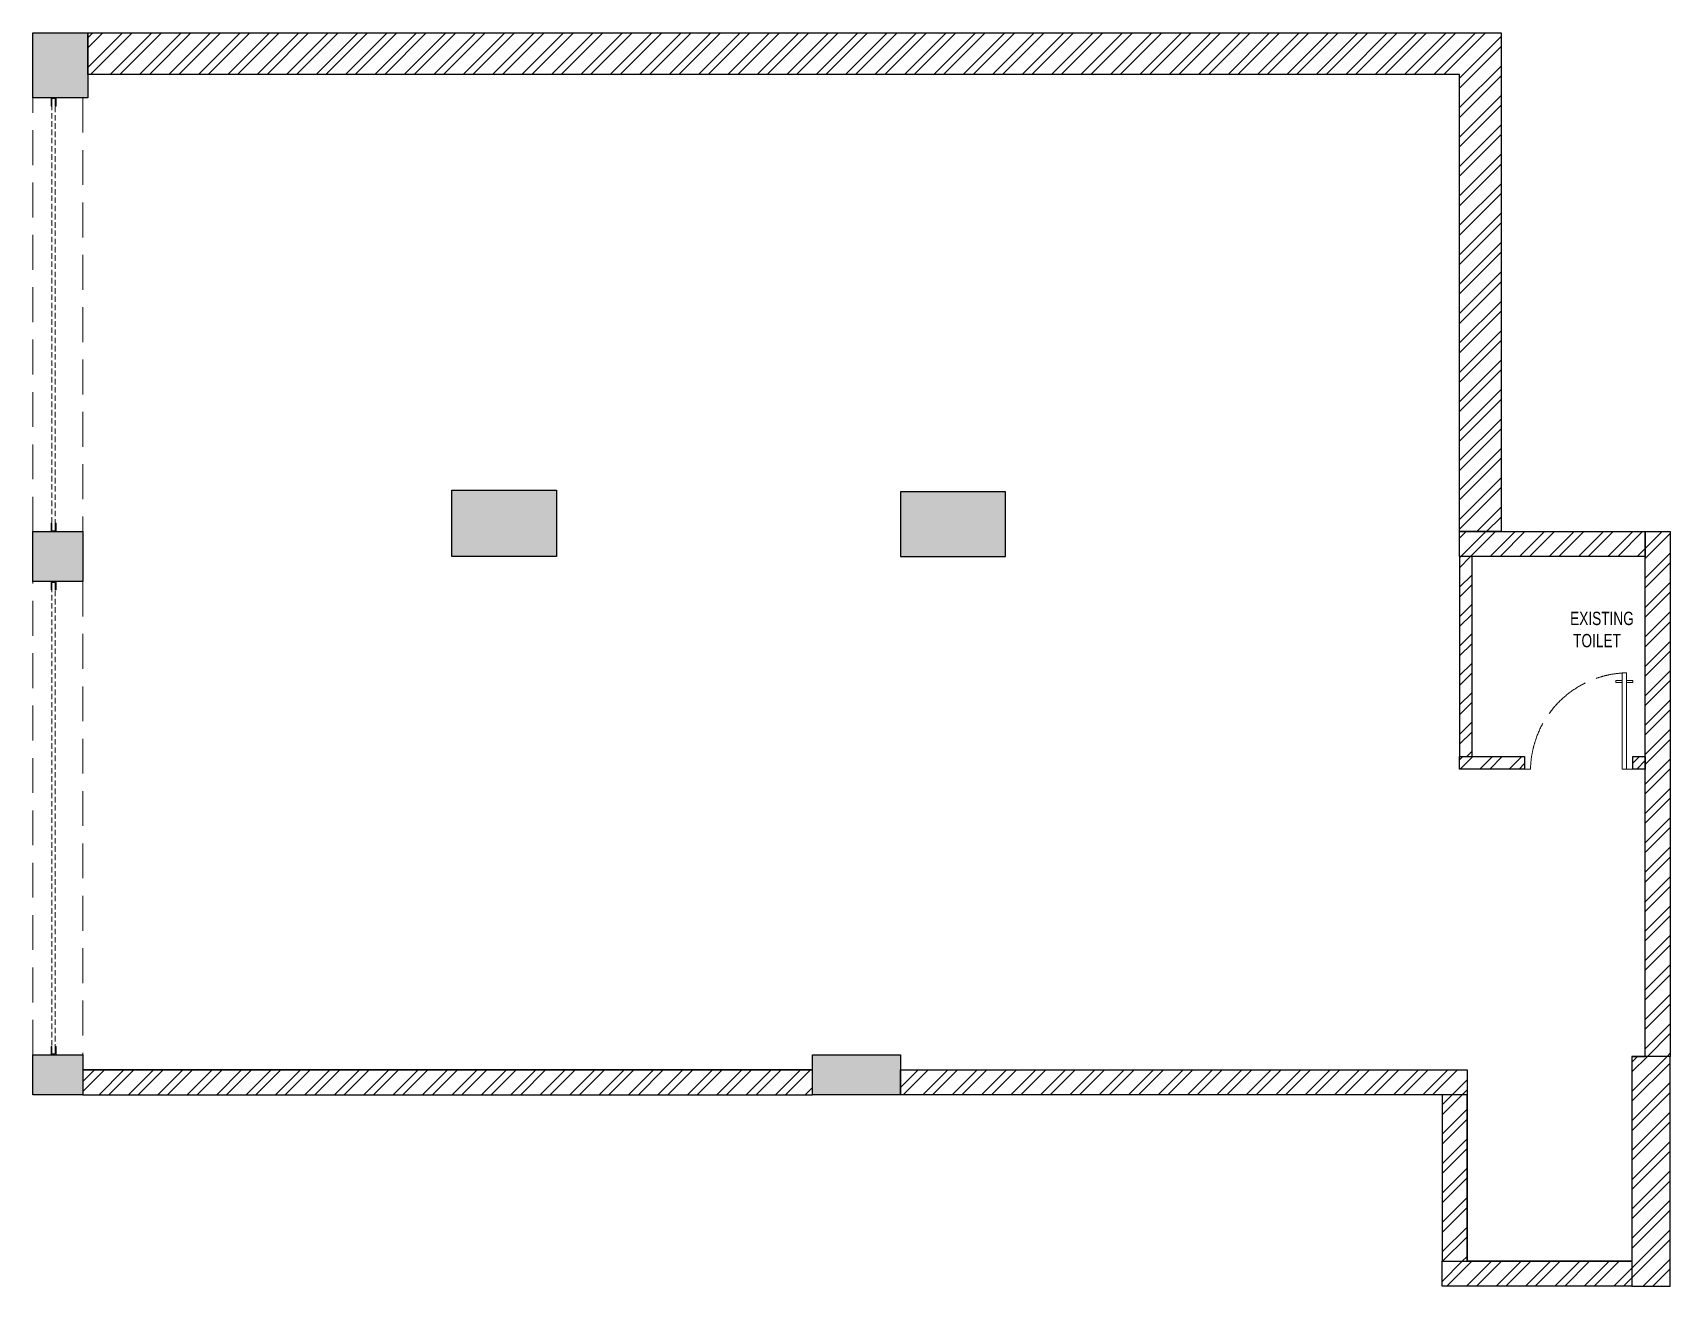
# Model space of a CAD drawing. Header units: feet. Extents: x -9830 to 0, y 0 to 7525.
import ezdxf

# ---------------------------------------------------------------- set-up
doc = ezdxf.new("R2010")
doc.units = ezdxf.units.FT
doc.header["$LTSCALE"] = 33
doc.header["$MEASUREMENT"] = 0
for name, pattern in [('ACAD_ISO02W100', [15, 12, -3]), ('HIDDEN', [9.525, 6.35, -3.175]), ('HIDDENX2', [0.75, 0.5, -0.25])]:
    doc.linetypes.add(name, pattern=pattern)
for name, color, linetype, lineweight in [('A-shutter', 8, 'Continuous', 18), ('A-WALL HATCH', 251, 'Continuous', 5), ('beam', 90, 'Continuous', 9), ('column hatch', 5, 'Continuous', 0), ('Door', 2, 'Continuous', 13), ('rolling shutter', 1, 'Continuous', 5)]:
    doc.layers.add(name, color=color, linetype=linetype, lineweight=lineweight)
doc.layers.add('A-WALL', color=1, linetype='Continuous')
doc.layers.add('column', color=10, linetype='Continuous')
doc.styles.get("Standard").update_dxf_attribs({"font": 'GILC____.TTF'})
pattern_1 = [(45, (-4280107.18, 6016184.15), (-88.2999593, 88.2999593), []), (45, (-4280048.31, 6016184.15), (-88.2999593, 88.2999593), [])]
pattern_2 = [(45, (14451.43, 556799.08), (-88.29996, 88.29996), []), (45, (14510.3, 556799.08), (-88.29996, 88.29996), [])]

# ---------------------------------------------------------------- blocks, each defined once
blk = doc.blocks.new('*U6')
at = {"layer": 'Door'}
for p, q in [((-38, 0), (-89, 0)), ((761, 0), (811, 0))]:
    blk.add_line(p, q, dxfattribs=at)
for points in [[(-89, 737), (-38, 737), (-38, 718), (-89, 718)], [(0, 0), (-38, 0), (-38, 799), (0, 799)], [(51, 737), (0, 737), (0, 718), (51, 718)]]:
    blk.add_lwpolyline(points, close=True, dxfattribs=at)
at = {"layer": 'Door', "linetype": 'ACAD_ISO02W100'}
blk.add_arc((-57, -18), 818, 1.2351, 85.9734, dxfattribs=at)
blk = doc.blocks.new('*U4')
at = {"layer": 'A-shutter', "color": 5, "ltscale": 10}
for points in [[(41037660.4, -1561539.2), (41037660.4, -1561544.2), (41037615.4, -1561544.2), (41037615.4, -1561564.2), (41037660.4, -1561564.2), (41037660.4, -1561569.2), (41037610.4, -1561569.2), (41037610.4, -1561539.2)], [(41040400.4, -1561539.2), (41040400.4, -1561544.2), (41040445.4, -1561544.2), (41040445.4, -1561564.2), (41040400.4, -1561564.2), (41040400.4, -1561569.2), (41040450.4, -1561569.2), (41040450.4, -1561539.2)]]:
    blk.add_lwpolyline(points, close=True, dxfattribs=at)
at = {"layer": 'A-shutter', "color": 5, "linetype": 'HIDDENX2', "ltscale": 2}
blk.add_lwpolyline([(41037615.4, -1561544.2), (41037615.4, -1561564.2), (41040445.4, -1561564.2), (41040445.4, -1561544.2)], close=True, dxfattribs=at)
blk = doc.blocks.new('*U5')
at = {"layer": 'A-shutter', "color": 5, "ltscale": 10}
for points in [[(41037660.4, -1561539.2), (41037660.4, -1561544.2), (41037615.4, -1561544.2), (41037615.4, -1561564.2), (41037660.4, -1561564.2), (41037660.4, -1561569.2), (41037610.4, -1561569.2), (41037610.4, -1561539.2)], [(41040165.4, -1561539.2), (41040165.4, -1561544.2), (41040210.4, -1561544.2), (41040210.4, -1561564.2), (41040165.4, -1561564.2), (41040165.4, -1561569.2), (41040215.4, -1561569.2), (41040215.4, -1561539.2)]]:
    blk.add_lwpolyline(points, close=True, dxfattribs=at)
at = {"layer": 'A-shutter', "color": 5, "linetype": 'HIDDENX2', "ltscale": 2}
blk.add_lwpolyline([(41037615.4, -1561544.2), (41037615.4, -1561564.2), (41040210.4, -1561564.2), (41040210.4, -1561544.2)], close=True, dxfattribs=at)

msp = doc.modelspace()

# ---------------------------------------------------------------- hatches: boundary and pattern name
at = {"layer": 'A-WALL HATCH'}
h = msp.add_hatch(dxfattribs=at)
h.set_pattern_fill('ANSI32', color=256, scale=333)
h.set_pattern_definition([(45, (-4295573.61, 5466910.07), (-88.2999593, 88.2999593), []), (45, (-4295514.74, 5466910.07), (-88.2999593, 88.2999593), [])])
h.paths.add_polyline_path([(-9500, 7525), (-1015, 7525), (-1015, 4530), (-1265, 4530), (-1265, 7275), (-9500, 7275)])
h = msp.add_hatch(dxfattribs=at)
h.set_pattern_fill('ANSI32', color=256, scale=333)
h.set_pattern_definition(pattern_1)
h.paths.add_polyline_path([(-1265, 4380), (-1265, 4530), (-150, 4530), (-150, 4380)])
h = msp.add_hatch(dxfattribs=at)
h.set_pattern_fill('ANSI32', color=256, scale=333)
h.set_pattern_definition(pattern_1)
h.paths.add_polyline_path([(0, 4530), (0, 1380), (-150, 1380), (-150, 4530)])
h = msp.add_hatch(dxfattribs=at)
h.set_pattern_fill('ANSI32', color=256, scale=333)
h.set_pattern_definition(pattern_1)
h.paths.add_polyline_path([(-1265, 4380), (-1265, 3180), (-1190, 3180), (-1190, 4380)])
h = msp.add_hatch(dxfattribs=at)
h.set_pattern_fill('ANSI32', color=256, scale=333)
h.set_pattern_definition(pattern_2)
h.paths.add_polyline_path([(-875, 3180), (-875, 3105), (-1265, 3105), (-1265, 3180)])
h = msp.add_hatch(dxfattribs=at)
h.set_pattern_fill('ANSI32', color=256, scale=333)
h.set_pattern_definition(pattern_2)
h.paths.add_polyline_path([(-150, 3180), (-150, 3105), (-225, 3105), (-225, 3180)])
h = msp.add_hatch(dxfattribs=at)
h.set_pattern_fill('ANSI32', color=256, scale=333)
h.set_pattern_definition(pattern_1)
h.paths.add_polyline_path([(-230, 1380), (-230, 0), (0, 0), (0, 1380)])
h = msp.add_hatch(dxfattribs=at)
h.set_pattern_fill('ANSI32', color=256, scale=333)
h.set_pattern_definition(pattern_1)
h.paths.add_polyline_path([(-9530, 1300), (-9530, 1150), (-5150, 1150), (-5150, 1300)])
h = msp.add_hatch(dxfattribs=at)
h.set_pattern_fill('ANSI32', color=256, scale=333)
h.set_pattern_definition(pattern_1)
h.paths.add_polyline_path([(-4620, 1150), (-4620, 1300), (-1220, 1300), (-1220, 1150)])
h = msp.add_hatch(dxfattribs=at)
h.set_pattern_fill('ANSI32', color=256, scale=333)
h.set_pattern_definition(pattern_1)
h.paths.add_polyline_path([(-1370, 1150), (-1370, 150), (-1220, 150), (-1220, 1150)])
h = msp.add_hatch(dxfattribs=at)
h.set_pattern_fill('ANSI32', color=256, scale=333)
h.set_pattern_definition(pattern_1)
h.paths.add_polyline_path([(-230, 150), (-230, 0), (-1370, 0), (-1370, 150)])
at = {"layer": 'column hatch'}
h = msp.add_hatch(color=251, dxfattribs=at)
h.dxf.hatch_style = 1
h.paths.add_polyline_path([(-9500, 7135), (-9500, 7525), (-9830, 7525), (-9830, 7135)])
h.paths.add_polyline_path([(-6685, 4380), (-6685, 4780), (-7315, 4780), (-7315, 4630), (-7315, 4380)])
h.paths.add_polyline_path([(-3990, 4380), (-3990, 4770), (-4620, 4770), (-4620, 4380)])
h = msp.add_hatch(color=251, dxfattribs=at)
h.dxf.hatch_style = 1
h.paths.add_polyline_path([(-9830, 4230), (-9830, 4530), (-9530, 4530), (-9530, 4230)])
h = msp.add_hatch(color=251, dxfattribs=at)
h.dxf.hatch_style = 1
h.paths.add_polyline_path([(-9530, 1390), (-9530, 1150), (-9830, 1150), (-9830, 1390)])
h = msp.add_hatch(color=251, dxfattribs=at)
h.dxf.hatch_style = 1
h.paths.add_polyline_path([(-4620, 1390), (-4620, 1150), (-5150, 1150), (-5150, 1390)])

# ---------------------------------------------------------------- linework, layer by layer
at = {"layer": 'A-WALL'}
for p, q in [((-150, 1380), (-150, 3040)), ((-230, 1380), (-150, 1380))]:
    msp.add_line(p, q, dxfattribs=at)
for points in [[(-9500, 7525), (-1015, 7525), (-1015, 4530), (-1265, 4530), (-1265, 7275), (-9500, 7275)], [(-1265, 4380), (-1265, 4530), (-150, 4530), (-150, 4380)], [(0, 4530), (0, 1380), (-150, 1380), (-150, 4530)], [(-1265, 4380), (-1265, 3180), (-1190, 3180), (-1190, 4380)], [(-875, 3180), (-875, 3105), (-1265, 3105), (-1265, 3180)], [(-150, 3180), (-150, 3105), (-225, 3105), (-225, 3180)], [(-230, 1380), (-230, 0), (0, 0), (0, 1380)], [(-9530, 1300), (-9530, 1150), (-5150, 1150), (-5150, 1300)], [(-4620, 1150), (-4620, 1300), (-1220, 1300), (-1220, 1150)], [(-1370, 1150), (-1370, 150), (-1220, 150), (-1220, 1150)], [(-230, 150), (-230, 0), (-1370, 0), (-1370, 150)]]:
    msp.add_lwpolyline(points, close=True, dxfattribs=at)
for points in [[(-9830, 1390), (-9530, 1390), (-9530, 1300), (-5150, 1300), (-5150, 1390), (-4620, 1390), (-4620, 1300), (-1220, 1300), (-1220, 150)], [(-230, 1380), (-230, 150), (-1220, 150)]]:
    msp.add_lwpolyline(points, dxfattribs=at)
at = {"layer": 'beam', "linetype": 'HIDDEN'}
for points in [[(-9530, 4530), (-9830, 4530), (-9830, 7135), (-9530, 7135)], [(-9530, 1390), (-9830, 1390), (-9830, 4230), (-9530, 4230)]]:
    msp.add_lwpolyline(points, close=True, dxfattribs=at)
at = {"layer": 'column'}
for points in [[(-9830, 7525), (-9500, 7525), (-9500, 7135), (-9830, 7135)], [(-6685, 4380), (-7315, 4380), (-7315, 4780), (-6685, 4780)], [(-3990, 4770), (-4620, 4770), (-4620, 4380), (-3990, 4380)], [(-9830, 4230), (-9830, 4530), (-9530, 4530), (-9530, 4230)], [(-9530, 1390), (-9530, 1150), (-9830, 1150), (-9830, 1390)], [(-4620, 1390), (-4620, 1150), (-5150, 1150), (-5150, 1390)]]:
    msp.add_lwpolyline(points, close=True, dxfattribs=at)

# ---------------------------------------------------------------- block references
at = {"layer": 'A-WALL', "xscale": -0.722222222578488, "yscale": 0.722222222578488, "zscale": 0.7222222225784877}
msp.add_blockref('*U6', (-289.3, 3105), dxfattribs=at)
at = {"layer": 'rolling shutter', "color": 2, "xscale": -1, "rotation": 269.9999999999481}
for name, p in [('*U5', (1551849.2, -41033080.4)), ('*U4', (1551849.2, -41036220.4))]:
    msp.add_blockref(name, p, dxfattribs=at)

# ---------------------------------------------------------------- texts
at = {"layer": 'A-WALL', "insert": (-665.9, 3834.7), "char_height": 80, "attachment_point": 7}
msp.add_mtext_dynamic_manual_height_columns('{\\W2.832415; }EXISTING \\P{\\W3.633002; }TOILET', width=515.024, gutter_width=1, heights=[0], dxfattribs=at)

doc.saveas('drawing.dxf')
